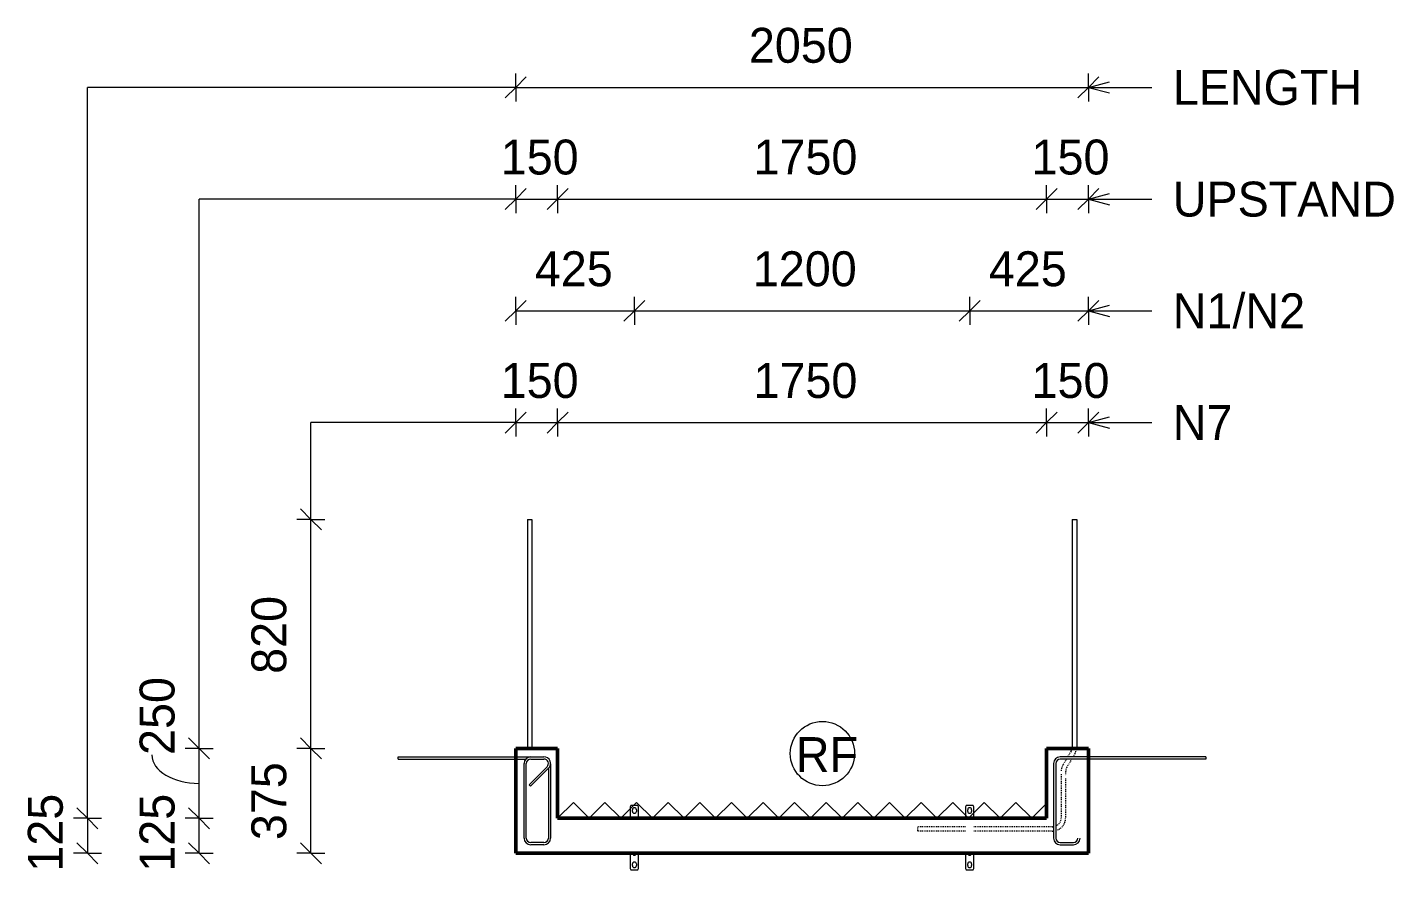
# Model space of a CAD drawing. Header units: millimetres. Extents: x 59546 to 97856, y 2513 to 30499.
# Drawn here: x 80246 to 85136, y 2759 to 5782 of the extents above; entities that cross this region are included whole.
import ezdxf

# ---------------------------------------------------------------- set-up
doc = ezdxf.new("R2010")
doc.units = ezdxf.units.MM
doc.linetypes.add('Dash', pattern=[6.36, 3.18, -3.18])
for name, color, linetype, lineweight in [('A-ANNO-DIMS', 211, 'Continuous', 9), ('A-ANNO-DIMS-50', 211, 'Continuous', 9), ('A-DETL-MBND', 5, 'Continuous', 18), ('A-FLOR', 192, 'Continuous', 18), ('A-GENM', 13, 'Continuous', 18), ('G-ANNO-TEXT', 231, 'Continuous', 9), ('S-RBAR', 171, 'Continuous', 18)]:
    doc.layers.add(name, color=color, linetype=linetype, lineweight=lineweight)
doc.styles.add('Nirmala UI Semilight', font='NirmalaS.ttf', dxfattribs={"height": 125})
doc.dimstyles.new('Diagonal_-_2_5mm_NI_UI', dxfattribs={"dimscale": 304.8, "dimtxt": 130.920493, "dimasz": 0.246063, "dimexe": 0.164042, "dimexo": 0.0625, "dimgap": 0.164042, "dimtad": 1, "dimdec": 4, "dimzin": 0, "dimdsep": 46, "dimtxsty": 'Nirmala UI Semilight', "dimblk1": 'OBLIQUE', "dimblk2": 'OBLIQUE', "dimsah": 1, "dimcen": 0.09, "dimazin": 0, "dimtfac": 1, "dimtdec": 4, "dimtix": 1, "dimtmove": 0, "dimatfit": 3, "dimfxl": 0.164042, "dimfxlon": 1, "dimtvp": 1, "dimtolj": 1, "dimtzin": 0, "dimarcsym": 2})
doc.dimstyles.new('Diagonal_-_2_5mm_NI_UI_1', dxfattribs={"dimscale": 304.8, "dimtxt": 130.920493, "dimasz": 0.246063, "dimexe": 0.164042, "dimexo": 0.0625, "dimgap": 0.164042, "dimtad": 1, "dimdec": 4, "dimzin": 0, "dimdsep": 46, "dimtxsty": 'Nirmala UI Semilight', "dimblk1": 'OBLIQUE', "dimblk2": 'OBLIQUE', "dimsah": 1, "dimcen": 0.09, "dimazin": 0, "dimtfac": 1, "dimtdec": 4, "dimtix": 1, "dimtmove": 1, "dimatfit": 3, "dimfxl": 0.164042, "dimfxlon": 1, "dimtvp": 1, "dimtolj": 1, "dimtzin": 0, "dimarcsym": 2})

# ---------------------------------------------------------------- blocks, each defined once
blk = doc.blocks.new('RR spread anchor face based - RR-SA-2_5-150-3355620-Elevation Right2')
at = {"layer": 'A-GENM'}
for p, q in [((26660.4, 2824.8), (26660.4, 2769.8)), ((26690.4, 2769.8), (26690.4, 2824.8)), ((26660.4, 2769.8), (26662.9, 2764.8)), ((26662.9, 2764.8), (26687.9, 2764.8)), ((26668.4, 2780.3), (26668.4, 2786.3)), ((26682.4, 2786.3), (26682.4, 2780.3)), ((26687.9, 2764.8), (26690.4, 2769.8))]:
    blk.add_line(p, q, dxfattribs=at)
for centre, start, end in [((26675.4, 2824.8), 180, 0), ((26675.4, 2786.3), 0, 180), ((26675.4, 2780.3), 180, 0)]:
    blk.add_arc(centre, 7, start, end, dxfattribs=at)
blk = doc.blocks.new('RR spread anchor face based - RR-SA-2_5-150-614724-Elevation Right2')
at = {"layer": 'A-GENM'}
for p, q in [((26662.9, 2996.1), (26660.4, 2991.1)), ((26660.4, 2991.1), (26660.4, 2949.8)), ((26687.9, 2996.1), (26662.9, 2996.1)), ((26690.4, 2991.1), (26687.9, 2996.1)), ((26690.4, 2949.8), (26690.4, 2991.1)), ((26668.4, 2974.6), (26668.4, 2980.6)), ((26682.4, 2980.6), (26682.4, 2974.6))]:
    blk.add_line(p, q, dxfattribs=at)
for centre, start, end in [((26675.4, 2980.6), 0, 180), ((26675.4, 2974.6), 180, 0)]:
    blk.add_arc(centre, 7, start, end, dxfattribs=at)
blk = doc.blocks.new('DIMBLOCK99-Elevation Right2')
at = {"layer": 'A-ANNO-DIMS-50'}
for p, q in [((81993.6, 5566.6), (81993.6, 5616.6)), ((81993.6, 5566.6), (82031.1, 5604.1)), ((84043.6, 5566.6), (84043.6, 5616.6)), ((84043.6, 5566.6), (84081.1, 5604.1)), ((81993.6, 5566.6), (81956.1, 5529.1)), ((81993.6, 5566.6), (84043.6, 5566.6)), ((81993.6, 5566.6), (81993.6, 5516.6)), ((84043.6, 5566.6), (84006.1, 5529.1)), ((84043.6, 5566.6), (84043.6, 5516.6))]:
    blk.add_line(p, q, dxfattribs=at)
at = {"layer": 'A-ANNO-DIMS-50', "color": 0, "insert": (82828.2, 5779.7), "char_height": 125, "width": 457.032, "attachment_point": 1, "line_spacing_factor": 1.142579, "style": 'Nirmala UI Semilight'}
blk.add_mtext('2050', dxfattribs=at)
blk = doc.blocks.new('_Oblique')
at = {"color": 0, "linetype": 'ByBlock', "lineweight": -2}
blk.add_line((-0.5, -0.5), (0.5, 0.5), dxfattribs=at)
blk = doc.blocks.new('DIMBLOCK100-Elevation Right2')
at = {"layer": 'A-ANNO-DIMS-50'}
for p, q in [((81993.6, 5166.6), (81993.6, 5216.6)), ((81993.6, 5166.6), (82031.1, 5204.1)), ((82143.6, 5166.6), (82143.6, 5216.6)), ((82143.6, 5166.6), (82181.1, 5204.1)), ((81993.6, 5166.6), (81956.1, 5129.1)), ((81993.6, 5166.6), (82143.6, 5166.6)), ((81993.6, 5166.6), (81993.6, 5116.6)), ((82143.6, 5166.6), (82106.1, 5129.1)), ((82143.6, 5166.6), (82143.6, 5116.6))]:
    blk.add_line(p, q, dxfattribs=at)
at = {"layer": 'A-ANNO-DIMS-50', "color": 0, "insert": (81940, 5379.7), "char_height": 125, "width": 308.496, "attachment_point": 1, "line_spacing_factor": 1.142579, "style": 'Nirmala UI Semilight'}
blk.add_mtext('150', dxfattribs=at)
blk = doc.blocks.new('DIMBLOCK101-Elevation Right2')
at = {"layer": 'A-ANNO-DIMS-50'}
for p, q in [((82143.6, 5166.6), (82143.6, 5216.6)), ((82143.6, 5166.6), (82181.1, 5204.1)), ((83893.6, 5166.6), (83893.6, 5216.6)), ((83893.6, 5166.6), (83931.1, 5204.1)), ((82143.6, 5166.6), (82106.1, 5129.1)), ((82143.6, 5166.6), (83893.6, 5166.6)), ((82143.6, 5166.6), (82143.6, 5116.6)), ((83893.6, 5166.6), (83856.1, 5129.1)), ((83893.6, 5166.6), (83893.6, 5116.6))]:
    blk.add_line(p, q, dxfattribs=at)
at = {"layer": 'A-ANNO-DIMS-50', "color": 0, "insert": (82844.8, 5379.7), "char_height": 125, "width": 417.041, "attachment_point": 1, "line_spacing_factor": 1.142579, "style": 'Nirmala UI Semilight'}
blk.add_mtext('1750', dxfattribs=at)
blk = doc.blocks.new('DIMBLOCK102-Elevation Right2')
at = {"layer": 'A-ANNO-DIMS-50'}
for p, q in [((83893.6, 5166.6), (83893.6, 5216.6)), ((83893.6, 5166.6), (83931.1, 5204.1)), ((84043.6, 5166.6), (84043.6, 5216.6)), ((84043.6, 5166.6), (84081.1, 5204.1)), ((83893.6, 5166.6), (83856.1, 5129.1)), ((83893.6, 5166.6), (84043.6, 5166.6)), ((83893.6, 5166.6), (83893.6, 5116.6)), ((84043.6, 5166.6), (84006.1, 5129.1)), ((84043.6, 5166.6), (84043.6, 5116.6))]:
    blk.add_line(p, q, dxfattribs=at)
at = {"layer": 'A-ANNO-DIMS-50', "color": 0, "insert": (83840, 5379.7), "char_height": 125, "width": 308.496, "attachment_point": 1, "line_spacing_factor": 1.142579, "style": 'Nirmala UI Semilight'}
blk.add_mtext('150', dxfattribs=at)
blk = doc.blocks.new('DIMBLOCK103-Elevation Right2')
at = {"layer": 'A-ANNO-DIMS-50'}
for p, q in [((81993.6, 4766.6), (81993.6, 4816.6)), ((81993.6, 4766.6), (82031.1, 4804.1)), ((82418.6, 4766.6), (82418.6, 4816.6)), ((82418.6, 4766.6), (82456.1, 4804.1)), ((81993.6, 4766.6), (81956.1, 4729.1)), ((81993.6, 4766.6), (82418.6, 4766.6)), ((81993.6, 4766.6), (81993.6, 4716.6)), ((82418.6, 4766.6), (82381.1, 4729.1)), ((82418.6, 4766.6), (82418.6, 4716.6))]:
    blk.add_line(p, q, dxfattribs=at)
at = {"layer": 'A-ANNO-DIMS-50', "color": 0, "insert": (82062.1, 4979.7), "char_height": 125, "width": 345.63, "attachment_point": 1, "line_spacing_factor": 1.142579, "style": 'Nirmala UI Semilight'}
blk.add_mtext('425', dxfattribs=at)
blk = doc.blocks.new('DIMBLOCK104-Elevation Right2')
at = {"layer": 'A-ANNO-DIMS-50'}
for p, q in [((82418.6, 4766.6), (82418.6, 4816.6)), ((82418.6, 4766.6), (82456.1, 4804.1)), ((83618.6, 4766.6), (83618.6, 4816.6)), ((83618.6, 4766.6), (83656.1, 4804.1)), ((82418.6, 4766.6), (82381.1, 4729.1)), ((82418.6, 4766.6), (83618.6, 4766.6)), ((82418.6, 4766.6), (82418.6, 4716.6)), ((83618.6, 4766.6), (83581.1, 4729.1)), ((83618.6, 4766.6), (83618.6, 4716.6))]:
    blk.add_line(p, q, dxfattribs=at)
at = {"layer": 'A-ANNO-DIMS-50', "color": 0, "insert": (82842.4, 4979.7), "char_height": 125, "width": 422.754, "attachment_point": 1, "line_spacing_factor": 1.142579, "style": 'Nirmala UI Semilight'}
blk.add_mtext('1200', dxfattribs=at)
blk = doc.blocks.new('DIMBLOCK105-Elevation Right2')
at = {"layer": 'A-ANNO-DIMS-50'}
for p, q in [((83618.6, 4766.6), (83618.6, 4816.6)), ((83618.6, 4766.6), (83656.1, 4804.1)), ((84043.6, 4766.6), (84043.6, 4816.6)), ((84043.6, 4766.6), (84081.1, 4804.1)), ((83618.6, 4766.6), (83581.1, 4729.1)), ((83618.6, 4766.6), (84043.6, 4766.6)), ((83618.6, 4766.6), (83618.6, 4716.6)), ((84043.6, 4766.6), (84006.1, 4729.1)), ((84043.6, 4766.6), (84043.6, 4716.6))]:
    blk.add_line(p, q, dxfattribs=at)
at = {"layer": 'A-ANNO-DIMS-50', "color": 0, "insert": (83687.1, 4979.7), "char_height": 125, "width": 345.63, "attachment_point": 1, "line_spacing_factor": 1.142579, "style": 'Nirmala UI Semilight'}
blk.add_mtext('425', dxfattribs=at)
blk = doc.blocks.new('DIMBLOCK106-Elevation Right2')
at = {"layer": 'A-ANNO-DIMS-50'}
for p, q in [((81993.6, 4366.6), (81993.6, 4416.6)), ((81993.6, 4366.6), (82031.1, 4404.1)), ((82143.6, 4366.6), (82143.6, 4416.6)), ((82143.6, 4366.6), (82181.1, 4404.1)), ((81993.6, 4366.6), (81956.1, 4329.1)), ((81993.6, 4366.6), (82143.6, 4366.6)), ((81993.6, 4366.6), (81993.6, 4316.6)), ((82143.6, 4366.6), (82106.1, 4329.1)), ((82143.6, 4366.6), (82143.6, 4316.6))]:
    blk.add_line(p, q, dxfattribs=at)
at = {"layer": 'A-ANNO-DIMS-50', "color": 0, "insert": (81940, 4579.7), "char_height": 125, "width": 308.496, "attachment_point": 1, "line_spacing_factor": 1.142579, "style": 'Nirmala UI Semilight'}
blk.add_mtext('150', dxfattribs=at)
blk = doc.blocks.new('DIMBLOCK107-Elevation Right2')
at = {"layer": 'A-ANNO-DIMS-50'}
for p, q in [((82143.6, 4366.6), (82143.6, 4416.6)), ((82143.6, 4366.6), (82181.1, 4404.1)), ((83893.6, 4366.6), (83893.6, 4416.6)), ((83893.6, 4366.6), (83931.1, 4404.1)), ((82143.6, 4366.6), (82106.1, 4329.1)), ((82143.6, 4366.6), (83893.6, 4366.6)), ((82143.6, 4366.6), (82143.6, 4316.6)), ((83893.6, 4366.6), (83856.1, 4329.1)), ((83893.6, 4366.6), (83893.6, 4316.6))]:
    blk.add_line(p, q, dxfattribs=at)
at = {"layer": 'A-ANNO-DIMS-50', "color": 0, "insert": (82844.8, 4579.7), "char_height": 125, "width": 417.041, "attachment_point": 1, "line_spacing_factor": 1.142579, "style": 'Nirmala UI Semilight'}
blk.add_mtext('1750', dxfattribs=at)
blk = doc.blocks.new('DIMBLOCK108-Elevation Right2')
at = {"layer": 'A-ANNO-DIMS-50'}
for p, q in [((83893.6, 4366.6), (83893.6, 4416.6)), ((83893.6, 4366.6), (83931.1, 4404.1)), ((84043.6, 4366.6), (84043.6, 4416.6)), ((84043.6, 4366.6), (84081.1, 4404.1)), ((83893.6, 4366.6), (83856.1, 4329.1)), ((83893.6, 4366.6), (84043.6, 4366.6)), ((83893.6, 4366.6), (83893.6, 4316.6)), ((84043.6, 4366.6), (84006.1, 4329.1)), ((84043.6, 4366.6), (84043.6, 4316.6))]:
    blk.add_line(p, q, dxfattribs=at)
at = {"layer": 'A-ANNO-DIMS-50', "color": 0, "insert": (83840, 4579.7), "char_height": 125, "width": 308.496, "attachment_point": 1, "line_spacing_factor": 1.142579, "style": 'Nirmala UI Semilight'}
blk.add_mtext('150', dxfattribs=at)
blk = doc.blocks.new('DIMBLOCK109-Elevation Right2')
at = {"layer": 'A-ANNO-DIMS-50'}
for p, q in [((80460.7, 2949.8), (80423.2, 2987.3)), ((80460.7, 2949.8), (80410.7, 2949.8)), ((80460.7, 2949.8), (80460.7, 2824.8)), ((80460.7, 2949.8), (80498.2, 2912.3)), ((80460.7, 2949.8), (80510.7, 2949.8)), ((80460.7, 2824.8), (80423.2, 2862.3)), ((80460.7, 2824.8), (80410.7, 2824.8)), ((80460.7, 2824.8), (80498.2, 2787.3)), ((80460.7, 2824.8), (80510.7, 2824.8))]:
    blk.add_line(p, q, dxfattribs=at)
at = {"layer": 'A-ANNO-DIMS-50', "color": 0, "insert": (80247.6, 2758.7), "char_height": 125, "width": 308.496, "attachment_point": 1, "rotation": 90, "line_spacing_factor": 1.142579, "style": 'Nirmala UI Semilight'}
blk.add_mtext('125', dxfattribs=at)
blk = doc.blocks.new('DIMBLOCK110-Elevation Right2')
at = {"layer": 'A-ANNO-DIMS-50'}
for p, q in [((80860.7, 2949.8), (80823.2, 2987.3)), ((80860.7, 2949.8), (80810.7, 2949.8)), ((80860.7, 2824.8), (80860.7, 2949.8)), ((80860.7, 2949.8), (80898.2, 2912.3)), ((80860.7, 2949.8), (80910.7, 2949.8)), ((80860.7, 2824.8), (80823.2, 2862.3)), ((80860.7, 2824.8), (80810.7, 2824.8)), ((80860.7, 2824.8), (80898.2, 2787.3)), ((80860.7, 2824.8), (80910.7, 2824.8))]:
    blk.add_line(p, q, dxfattribs=at)
at = {"layer": 'A-ANNO-DIMS-50', "color": 0, "insert": (80647.6, 2758.7), "char_height": 125, "width": 308.496, "attachment_point": 1, "rotation": 90, "line_spacing_factor": 1.142579, "style": 'Nirmala UI Semilight'}
blk.add_mtext('125', dxfattribs=at)
blk = doc.blocks.new('DIMBLOCK111-Elevation Right2')
at = {"layer": 'A-ANNO-DIMS-50'}
for p, q in [((80860.7, 3199.8), (80823.2, 3237.3)), ((80860.7, 3199.8), (80810.7, 3199.8)), ((80860.7, 2949.8), (80860.7, 3199.8)), ((80860.7, 3199.8), (80898.2, 3162.3)), ((80860.7, 3199.8), (80910.7, 3199.8)), ((80860.7, 2949.8), (80823.2, 2987.3)), ((80860.7, 2949.8), (80810.7, 2949.8)), ((80860.7, 2949.8), (80898.2, 2912.3)), ((80860.7, 2949.8), (80910.7, 2949.8))]:
    blk.add_line(p, q, dxfattribs=at)
blk.add_ellipse((80860.7, 3176.6), major_axis=(169, 0), ratio=0.602816, start_param=3.141593, end_param=4.712389, dxfattribs=at)
at = {"layer": 'A-ANNO-DIMS-50', "color": 0, "insert": (80647.6, 3176.6), "char_height": 125, "width": 342.774, "attachment_point": 1, "rotation": 90, "line_spacing_factor": 1.142579, "style": 'Nirmala UI Semilight'}
blk.add_mtext('250', dxfattribs=at)
blk = doc.blocks.new('DIMBLOCK112-Elevation Right2')
at = {"layer": 'A-ANNO-DIMS-50'}
for p, q in [((81260.7, 3199.8), (81223.2, 3237.3)), ((81260.7, 3199.8), (81210.7, 3199.8)), ((81260.7, 2824.8), (81260.7, 3199.8)), ((81260.7, 3199.8), (81298.2, 3162.3)), ((81260.7, 3199.8), (81310.7, 3199.8)), ((81260.7, 2824.8), (81223.2, 2862.3)), ((81260.7, 2824.8), (81210.7, 2824.8)), ((81260.7, 2824.8), (81298.2, 2787.3)), ((81260.7, 2824.8), (81310.7, 2824.8))]:
    blk.add_line(p, q, dxfattribs=at)
at = {"layer": 'A-ANNO-DIMS-50', "color": 0, "insert": (81047.6, 2871.8), "char_height": 125, "width": 337.061, "attachment_point": 1, "rotation": 90, "line_spacing_factor": 1.142579, "style": 'Nirmala UI Semilight'}
blk.add_mtext('375', dxfattribs=at)
blk = doc.blocks.new('DIMBLOCK113-Elevation Right2')
at = {"layer": 'A-ANNO-DIMS-50'}
for p, q in [((81260.7, 4019.8), (81210.7, 4019.8)), ((81260.7, 4019.8), (81223.2, 4057.3)), ((81260.7, 3199.8), (81260.7, 4019.8)), ((81260.7, 4019.8), (81298.2, 3982.3)), ((81260.7, 4019.8), (81310.7, 4019.8)), ((81260.7, 3199.8), (81223.2, 3237.3)), ((81260.7, 3199.8), (81210.7, 3199.8)), ((81260.7, 3199.8), (81298.2, 3162.3)), ((81260.7, 3199.8), (81310.7, 3199.8))]:
    blk.add_line(p, q, dxfattribs=at)
at = {"layer": 'A-ANNO-DIMS-50', "color": 0, "insert": (81047.6, 3466.9), "char_height": 125, "width": 342.774, "attachment_point": 1, "rotation": 90, "line_spacing_factor": 1.142579, "style": 'Nirmala UI Semilight'}
blk.add_mtext('820', dxfattribs=at)

msp = doc.modelspace()

# ---------------------------------------------------------------- linework, layer by layer
at = {"layer": 'A-DETL-MBND'}
for p, q in [((80460.71703, 2949.75), (80460.71703, 5566.6258)), ((81993.58642, 5566.6258), (80460.71703, 5566.6258)), ((80860.71703, 3199.75), (80860.71703, 5166.6258)), ((81993.58642, 5166.6258), (80860.71703, 5166.6258)), ((81260.71703, 4019.75), (81260.71703, 4366.6258)), ((81993.58642, 4366.6258), (81260.71703, 4366.6258)), ((82143.58642, 2949.75), (82200.15496, 3006.31854)), ((82200.15496, 3006.31854), (82256.7235, 2949.75)), ((82256.7235, 2949.75), (82313.29204, 3006.31854)), ((82313.29204, 3006.31854), (82369.86059, 2949.75)), ((82369.86059, 2949.75), (82426.42913, 3006.31854)), ((82426.42913, 3006.31854), (82482.99767, 2949.75)), ((82482.99767, 2949.75), (82539.56621, 3006.31854)), ((82539.56621, 3006.31854), (82596.13476, 2949.75)), ((82596.13476, 2949.75), (82652.7033, 3006.31854)), ((82652.7033, 3006.31854), (82709.27184, 2949.75)), ((82709.27184, 2949.75), (82765.84038, 3006.31854)), ((82765.84038, 3006.31854), (82822.40893, 2949.75)), ((82822.40893, 2949.75), (82878.97747, 3006.31854)), ((82878.97747, 3006.31854), (82935.54601, 2949.75)), ((82935.54601, 2949.75), (82992.11455, 3006.31854)), ((82992.11455, 3006.31854), (83048.6831, 2949.75)), ((83048.6831, 2949.75), (83105.25164, 3006.31854)), ((83105.25164, 3006.31854), (83161.82018, 2949.75)), ((83161.82018, 2949.75), (83218.38872, 3006.31854)), ((83218.38872, 3006.31854), (83274.95727, 2949.75)), ((83274.95727, 2949.75), (83331.52581, 3006.31854)), ((83331.52581, 3006.31854), (83388.09435, 2949.75)), ((83388.09435, 2949.75), (83444.66289, 3006.31854)), ((83444.66289, 3006.31854), (83501.23144, 2949.75)), ((83501.23144, 2949.75), (83557.79998, 3006.31854)), ((83557.79998, 3006.31854), (83614.36852, 2949.75)), ((83614.36852, 2949.75), (83670.93706, 3006.31854)), ((83670.93706, 3006.31854), (83727.50561, 2949.75)), ((83727.50561, 2949.75), (83784.07415, 3006.31854)), ((83784.07415, 3006.31854), (83840.64269, 2949.75)), ((83840.64269, 2949.75), (83893.58642, 3002.69373))]:
    msp.add_line(p, q, dxfattribs=at)
msp.add_circle((83091.38176, 3181.47838), 115, dxfattribs=at)
at = {"layer": 'A-FLOR', "lineweight": 50}
for p, q in [((82143.58642, 3199.75), (81993.58642, 3199.75)), ((81993.58642, 3199.75), (81993.58642, 2824.75)), ((82143.58642, 2949.75), (82143.58642, 3199.75)), ((84043.58642, 3199.75), (83893.58642, 3199.75)), ((83893.58642, 3199.75), (83893.58642, 2949.75)), ((84043.58642, 2949.75), (84043.58642, 3199.75)), ((83893.58642, 2949.75), (82143.58642, 2949.75)), ((84043.58642, 2824.75), (84043.58642, 2949.75)), ((81993.58642, 2824.75), (84043.58642, 2824.75))]:
    msp.add_line(p, q, dxfattribs=at)
at = {"layer": 'G-ANNO-TEXT', "color": 250}
for p, q in [((84043.35357, 5566.62462), (84118.35357, 5586.72081)), ((84043.35357, 5566.62462), (84118.35357, 5546.52843)), ((84043.35357, 5566.62462), (84270.29634, 5566.62462)), ((84043.35357, 5166.62462), (84118.35357, 5186.72081)), ((84043.35357, 5166.62462), (84118.35357, 5146.52843)), ((84043.35357, 5166.62462), (84270.29634, 5166.62462)), ((84043.35357, 4766.62462), (84118.35357, 4786.72081)), ((84043.35357, 4766.62462), (84118.35357, 4746.52843)), ((84043.35357, 4766.62462), (84270.29634, 4766.62462)), ((84043.35357, 4366.62462), (84118.35357, 4386.72081)), ((84043.35357, 4366.62462), (84118.35357, 4346.52843)), ((84043.35357, 4366.62462), (84270.29634, 4366.62462))]:
    msp.add_line(p, q, dxfattribs=at)
at = {"layer": 'S-RBAR'}
for p, q in [((82035.58642, 4019.75), (82035.58642, 3205.86855)), ((82035.58642, 4019.75), (82051.58642, 4019.75)), ((82051.58642, 4019.75), (82051.58642, 3205.86855)), ((83985.58642, 4019.75), (83985.58642, 3205.86855)), ((83985.58642, 4019.75), (84001.58642, 4019.75)), ((84001.58642, 4019.75), (84001.58642, 3205.86855)), ((81573.58642, 3169.75), (82047.20634, 3169.75)), ((81573.58642, 3161.75), (81573.58642, 3169.75)), ((81573.58642, 3161.75), (82029.80858, 3161.75)), ((82023.58642, 2878.75), (82023.58642, 3145.75)), ((82031.58642, 2878.75), (82031.58642, 3145.75)), ((82105.90012, 3134.43629), (82041.55341, 3070.08957)), ((82047.58642, 3169.75), (82094.58642, 3169.75)), ((82047.58642, 3161.75), (82094.58642, 3161.75)), ((82118.58642, 3145.36993), (82118.58642, 2878.75)), ((83918.58642, 3145.75), (83918.58642, 2878.75)), ((83926.58642, 3145.75), (83926.58642, 2878.75)), ((84463.58642, 3169.75), (83942.58642, 3169.75)), ((84463.58642, 3161.75), (83942.58642, 3161.75)), ((84463.58642, 3169.75), (84463.58642, 3161.75)), ((82111.55698, 3128.77944), (82047.21026, 3064.43272)), ((82110.58642, 3127.73872), (82110.58642, 2878.75)), ((82041.55341, 3070.08957), (82047.21026, 3064.43272)), ((82094.58642, 2862.75), (82047.58642, 2862.75)), ((82094.58642, 2854.75), (82047.58642, 2854.75)), ((83942.58642, 2862.75), (83989.58642, 2862.75)), ((83942.58642, 2854.75), (83989.58642, 2854.75))]:
    msp.add_line(p, q, dxfattribs=at)
at = {"layer": 'S-RBAR', "linetype": 'Dash'}
for p, q in [((83981.16831, 3189.6439), (83969.46601, 3169.75)), ((83994.95926, 3181.53158), (83988.02892, 3169.75)), ((83964.76013, 3161.75), (83952.6798, 3141.21343)), ((83983.32303, 3161.75), (83966.47075, 3133.10111)), ((83946.05264, 3108.34265), (83946.05264, 2951.75)), ((83962.05264, 3116.87647), (83962.05264, 3103.65636)), ((83962.05264, 3092.34265), (83962.05264, 2951.75)), ((83603.58642, 2919.75), (83431.68239, 2919.75)), ((83431.68239, 2919.75), (83431.68239, 2903.75)), ((83603.58642, 2903.75), (83431.68239, 2903.75)), ((83914.05264, 2919.75), (83633.58642, 2919.75)), ((83914.05264, 2903.75), (83633.58642, 2903.75))]:
    msp.add_line(p, q, dxfattribs=at)
at = {"layer": 'S-RBAR'}
for centre, radius, start, end in [((82083.58642, 3205.86855), 48, 180, 187.34185637), ((82083.58642, 3205.86855), 32, 180, 190.15518164), ((83953.58642, 3205.86855), 32, 349.84481836, 360), ((83953.58642, 3205.86855), 48, 352.65814363, 360), ((82047.58642, 3145.75), 24, 90, 180), ((82047.58642, 3145.75), 16, 90, 180), ((82094.58642, 3145.75), 24, 315, 90), ((82094.58642, 3145.75), 16, 315, 90), ((83942.58642, 3145.75), 24, 90, 180), ((83942.58642, 3145.75), 16, 90, 180), ((82047.58642, 2878.75), 24, 180, 270), ((82047.58642, 2878.75), 16, 180, 270), ((82094.58642, 2878.75), 16, 270, 360), ((82094.58642, 2878.75), 24, 270, 0), ((83942.58642, 2878.75), 24, 180, 270), ((83942.58642, 2878.75), 16, 180, 270), ((83989.58642, 2878.75), 16, 270, 360), ((83989.58642, 2878.75), 24, 270, 0)]:
    msp.add_arc(centre, radius, start, end, dxfattribs=at)
at = {"layer": 'S-RBAR', "linetype": 'Dash'}
for centre, radius, start, end in [((83953.58642, 3205.86855), 32, 329.53445508, 349.84481836), ((83953.58642, 3205.86855), 48, 329.53445508, 352.59884922), ((83994.05264, 3116.87647), 48, 149.53445508, 176.93651696), ((83994.05264, 3116.87647), 32, 149.53445508, 180), ((83914.05264, 2951.75), 48, 285.14312258, 360), ((83914.05264, 2951.75), 32, 293.26317526, 0), ((83914.05264, 2951.75), 32, 270, 278.21116613), ((83914.05264, 2951.75), 48, 270, 275.47411075)]:
    msp.add_arc(centre, radius, start, end, dxfattribs=at)

# ---------------------------------------------------------------- block references
at = {"layer": 'A-GENM'}
for name, p in [('RR spread anchor face based - RR-SA-2_5-150-614724-Elevation Right2', (55743.19247, 0)), ('RR spread anchor face based - RR-SA-2_5-150-614724-Elevation Right2', (56943.19247, 0)), ('RR spread anchor face based - RR-SA-2_5-150-3355620-Elevation Right2', (55743.19247, 0)), ('RR spread anchor face based - RR-SA-2_5-150-3355620-Elevation Right2', (56943.19247, 0))]:
    msp.add_blockref(name, p, dxfattribs=at)

# ---------------------------------------------------------------- texts
at = {"layer": 'G-ANNO-TEXT', "color": 7, "char_height": 125, "attachment_point": 1, "style": 'Nirmala UI Semilight'}
for s, insert, width in [('LENGTH', (84345.29634, 5629.12462), 765.6115625), ('UPSTAND', (84345.29634, 5229.12462), 909.9153125), ('N1/N2', (84345.29634, 4829.12462), 585.231875), ('N7', (84345.29634, 4429.12462), 264.556875), ('RF', (82996.23234, 3240.36), 224.4725)]:
    msp.add_mtext(s, dxfattribs=dict(at, insert=insert, width=width))

# ---------------------------------------------------------------- dimensions: what is measured, and where the dimension line sits
at = {"layer": 'A-ANNO-DIMS'}
for base, p1, p2, override, picture, middle in [((84043.58642, 5566.6258), (81993.58642, 5516.6258), (84043.58642, 5516.6258), {"dimpost": '<>', "dimfxl": 2050}, 'DIMBLOCK99-Elevation Right2', (83018.58642, 5681.21785)), ((82143.58642, 5166.6258), (81993.58642, 5116.6258), (82143.58642, 5116.6258), {"dimpost": '<>', "dimfxl": 150}, 'DIMBLOCK100-Elevation Right2', (82068.58642, 5281.56652)), ((83893.58642, 5166.6258), (82143.58642, 5116.6258), (83893.58642, 5116.6258), {"dimpost": '<>', "dimfxl": 1750}, 'DIMBLOCK101-Elevation Right2', (83018.58642, 5281.56652)), ((84043.58642, 5166.6258), (83893.58642, 5116.6258), (84043.58642, 5116.6258), {"dimpost": '<>', "dimfxl": 150}, 'DIMBLOCK102-Elevation Right2', (83968.58642, 5281.56652)), ((82418.58642, 4766.6258), (81993.58642, 4716.6258), (82418.58642, 4716.6258), {"dimpost": '<>', "dimfxl": 425}, 'DIMBLOCK103-Elevation Right2', (82206.08642, 4881.21785)), ((83618.58642, 4766.6258), (82418.58642, 4716.6258), (83618.58642, 4716.6258), {"dimpost": '<>', "dimfxl": 1200}, 'DIMBLOCK104-Elevation Right2', (83018.58642, 4881.56652)), ((84043.58642, 4766.6258), (83618.58642, 4716.6258), (84043.58642, 4716.6258), {"dimpost": '<>', "dimfxl": 425}, 'DIMBLOCK105-Elevation Right2', (83831.08642, 4881.21785)), ((82143.58642, 4366.6258), (81993.58642, 4316.6258), (82143.58642, 4316.6258), {"dimpost": '<>', "dimfxl": 150}, 'DIMBLOCK106-Elevation Right2', (82068.58642, 4481.56652)), ((83893.58642, 4366.6258), (82143.58642, 4316.6258), (83893.58642, 4316.6258), {"dimpost": '<>', "dimfxl": 1750}, 'DIMBLOCK107-Elevation Right2', (83018.58642, 4481.56652)), ((84043.58642, 4366.6258), (83893.58642, 4316.6258), (84043.58642, 4316.6258), {"dimpost": '<>', "dimfxl": 150}, 'DIMBLOCK108-Elevation Right2', (83968.58642, 4481.56652))]:
    dim = msp.add_linear_dim(base=base, p1=p1, p2=p2, dimstyle='Diagonal_-_2_5mm_NI_UI', override=override, dxfattribs=at)
    dim.commit()
    dim.dimension.update_dxf_attribs({"geometry": picture, "text_midpoint": middle})
for base, p1, p2, override, picture, middle in [((81260.71703, 4019.75), (81310.71703, 3199.75), (81310.71703, 4019.75), {"dimpost": '<>', "dimfxl": 820}, 'DIMBLOCK113-Elevation Right2', (81146.12498, 3609.75)), ((81260.71703, 3199.75), (81310.71703, 2824.75), (81310.71703, 3199.75), {"dimpost": '<>', "dimfxl": 375}, 'DIMBLOCK112-Elevation Right2', (81146.0814, 3012.25)), ((80460.71703, 2824.75), (80510.71703, 2949.75), (80510.71703, 2824.75), {"dimpost": '<>', "dimfxl": 125}, 'DIMBLOCK109-Elevation Right2', (80345.77631, 2887.25)), ((80860.71703, 2949.75), (80910.71703, 2824.75), (80910.71703, 2949.75), {"dimpost": '<>', "dimfxl": 125}, 'DIMBLOCK110-Elevation Right2', (80745.77631, 2887.25))]:
    dim = msp.add_linear_dim(base=base, p1=p1, p2=p2, angle=90, dimstyle='Diagonal_-_2_5mm_NI_UI', override=override, dxfattribs=at)
    dim.commit()
    dim.dimension.update_dxf_attribs({"geometry": picture, "text_midpoint": middle})
dim = msp.add_linear_dim(base=(80860.71703, 3199.75), p1=(80910.71703, 2949.75), p2=(80910.71703, 3199.75), angle=90, dimstyle='Diagonal_-_2_5mm_NI_UI_1', override={"dimpost": '<>', "dimfxl": 250}, dxfattribs=at)
dim.commit()
dim.dimension.update_dxf_attribs({"geometry": 'DIMBLOCK111-Elevation Right2', "text_midpoint": (80730.96441, 3348.02398), "dimtype": 160, "text_rotation": 90})

doc.saveas('drawing.dxf')
